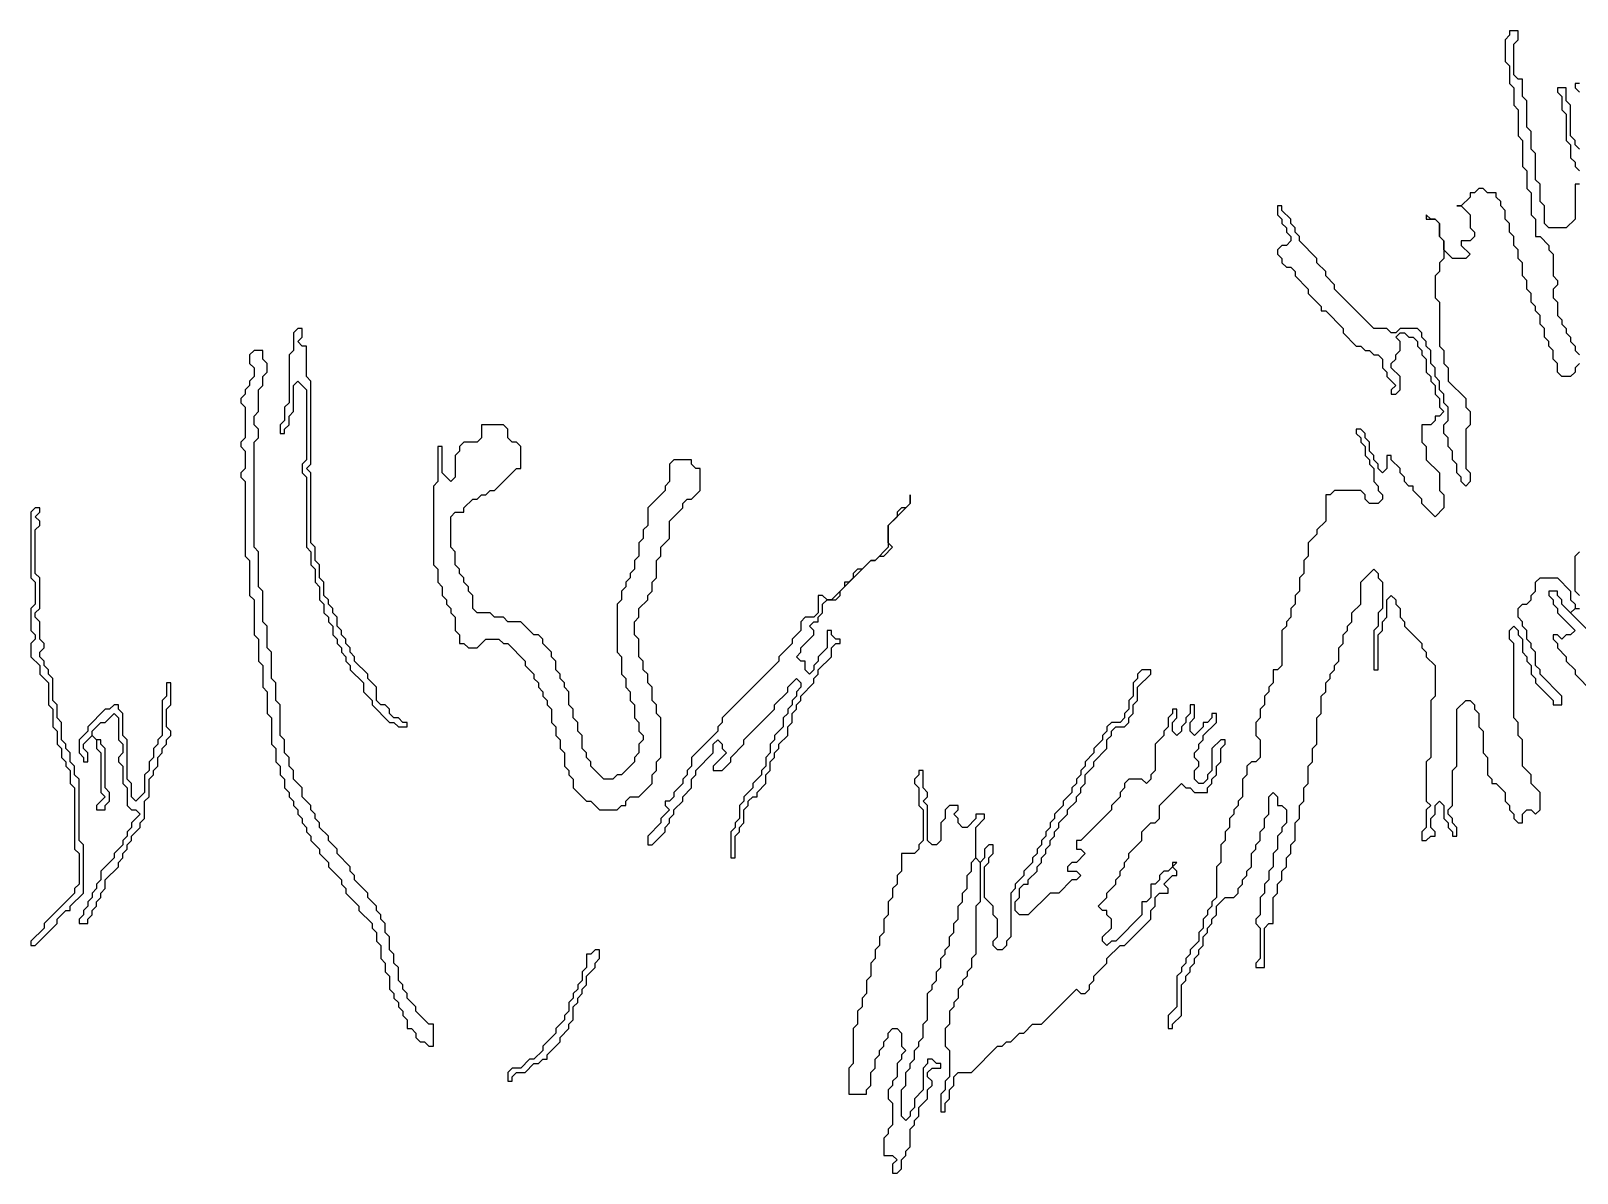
# Model space of a CAD drawing. Header units: metres. Extents: x 0 to 1000, y 0 to 1405.
# Drawn here: x 409 to 497.4, y 1083.2 to 1148.5 of the extents above; entities that cross this region are included whole.
import ezdxf

# ---------------------------------------------------------------- set-up
doc = ezdxf.new("R2010")
doc.units = ezdxf.units.M

msp = doc.modelspace()

# ---------------------------------------------------------------- linework, layer by layer
for points in [[(497.5, 1139.75), (497.25, 1139.75), (497.25, 1137.75), (496.75, 1137.25), (495.75, 1137.25), (495.5, 1137.5), (495.5, 1138.5), (495.25, 1138.75), (495.25, 1139.75), (495, 1140), (495, 1141.5), (494.75, 1141.75), (494.75, 1142.75), (494.5, 1143), (494.5, 1144.5), (494.25, 1144.75), (494.25, 1145.75), (494, 1145.75), (493.75, 1146), (493.75, 1147.75), (494, 1148), (494, 1148.5), (493.5, 1148.5), (493.5, 1148.25), (493.25, 1148), (493.25, 1146.75), (493.5, 1146.5), (493.5, 1145.5), (493.75, 1145.25), (493.75, 1144.25), (494, 1144), (494, 1142.5), (494.25, 1142.25), (494.25, 1140.75), (494.5, 1140.5), (494.5, 1139.5), (494.75, 1139.25), (494.75, 1138), (495, 1137.75), (495, 1136.75), (495.25, 1136.75), (495.75, 1136.25), (495.75, 1136), (496, 1135.75), (496, 1134.5), (496.25, 1134.25), (496.25, 1134), (496, 1133.75), (496, 1133.25), (496.25, 1133), (496.25, 1132.25), (496.5, 1132), (496.5, 1131.75), (496.75, 1131.5), (496.75, 1131.25), (497, 1131), (497, 1130.75), (497.25, 1130.5), (497.25, 1130.25), (497.5, 1130)], [(497.5, 1141.75), (497.25, 1142), (497.25, 1142.25), (497, 1142.5), (497, 1144.25), (496.75, 1144.5), (496.75, 1145.25), (496.25, 1145.25), (496.25, 1145), (496.5, 1144.75), (496.5, 1144), (496.75, 1143.75), (496.75, 1142.25), (497, 1142), (497, 1141.25), (497.25, 1141), (497.25, 1140.75), (497.5, 1140.5)], [(497.5, 1145.5), (497.25, 1145.5), (497.25, 1145.25), (497.5, 1145)], [(497.5, 1129.5), (497.25, 1129.25), (497.25, 1129), (497, 1128.75), (496.5, 1128.75), (496.25, 1129), (496.25, 1129.5), (496, 1129.75), (496, 1130.25), (495.75, 1130.5), (495.75, 1130.75), (495.5, 1131), (495.5, 1131.5), (495.25, 1131.75), (495.25, 1132.25), (495, 1132.5), (495, 1132.75), (494.75, 1133), (494.75, 1133.5), (494.5, 1133.75), (494.5, 1134.25), (494.25, 1134.5), (494.25, 1135.25), (494, 1135.5), (494, 1136), (493.75, 1136.25), (493.75, 1136.75), (493.5, 1137), (493.5, 1137.5), (493.25, 1137.75), (493.25, 1138.25), (493, 1138.5), (493, 1138.75), (492.75, 1139), (492.75, 1139.25), (492.25, 1139.25), (492, 1139.5), (491.75, 1139.5), (491.5, 1139.25), (491.25, 1139.25), (491.25, 1139), (490.75, 1138.5), (490.5, 1138.5), (490.75, 1138.5), (491.25, 1138), (491.25, 1137.25), (491.5, 1137), (491.5, 1136.75), (491.25, 1136.5), (490.75, 1136.5), (490.75, 1136.25), (491.25, 1135.75), (491, 1135.5), (490.25, 1135.5), (489.75, 1136), (489.75, 1136.5), (489.5, 1136.75), (489.5, 1137.5), (489.25, 1137.75), (489, 1137.75), (488.75, 1138), (488.75, 1137.75), (489.25, 1137.75), (489.5, 1137.5), (489.5, 1136.75), (489.75, 1136.5), (489.75, 1135.5), (489.5, 1135.25), (489.5, 1134.75), (489.25, 1134.5), (489.25, 1133.25), (489.5, 1133), (489.5, 1130.5), (489.75, 1130.25), (489.75, 1129.5), (490, 1129.25), (490, 1128.5), (491, 1127.5), (491, 1127), (491.25, 1126.75), (491.25, 1126), (491, 1125.75), (491, 1123.5), (491.25, 1123.25), (491.25, 1122.75), (491, 1122.5), (490.75, 1122.75), (490.75, 1123), (490.5, 1123.25), (490.5, 1123.75), (490.25, 1124), (490.25, 1124.5), (490, 1124.75), (490, 1125.25), (489.75, 1125.5), (489.75, 1126), (490, 1126.25), (490, 1127), (489.75, 1127.25), (489.75, 1127.75), (489.5, 1128), (489.5, 1128.5), (489.25, 1128.75), (489.25, 1129.25), (489, 1129.5), (489, 1130.25), (488.75, 1130.5), (488.75, 1130.75), (488.5, 1131), (488.5, 1131.25), (488.25, 1131.5), (487.25, 1131.5), (487, 1131.25), (486.75, 1131.25), (486.5, 1131.5), (485.75, 1131.5), (483.5, 1133.75), (483.5, 1134), (483, 1134.5), (483, 1134.75), (482.5, 1135.25), (482.5, 1135.5), (481.5, 1136.5), (481.5, 1136.75), (481.25, 1137), (481.25, 1137.25), (481, 1137.5), (481, 1137.75), (480.5, 1138.25), (480.5, 1138.5), (480.25, 1138.5), (480.25, 1138), (480.5, 1137.75), (480.5, 1137.5), (480.75, 1137.25), (480.75, 1137), (481, 1136.75), (481, 1136.5), (480.75, 1136.25), (480.5, 1136.25), (480.25, 1136), (480.25, 1135.75), (480.5, 1135.5), (480.5, 1135.25), (480.75, 1135), (481, 1135), (481.25, 1134.75), (481.25, 1134.5), (482, 1133.75), (482, 1133.5), (482.75, 1132.75), (482.75, 1132.5), (483, 1132.5), (484, 1131.5), (484, 1131.25), (484.75, 1130.5), (485, 1130.5), (485.25, 1130.25), (485.5, 1130.25), (485.75, 1130), (486, 1130), (486.25, 1129.75), (486.25, 1129.25), (486.5, 1129), (486.5, 1128.75), (487, 1128.25), (486.75, 1128), (486.75, 1127.75), (487, 1127.75), (487.25, 1128), (487.25, 1128.75), (486.75, 1129.25), (486.75, 1129.5), (487, 1129.75), (487, 1130), (487.25, 1130.25), (487.25, 1130.75), (487, 1131), (487.25, 1131.25), (487.5, 1131.25), (487.75, 1131), (488, 1131), (488.25, 1130.75), (488.25, 1130.5), (488.5, 1130.25), (488.5, 1130), (488.75, 1129.75), (488.75, 1129), (489, 1128.75), (489, 1128.5), (489.25, 1128.25), (489.25, 1127.75), (489.5, 1127.5), (489.5, 1127), (489.75, 1126.75), (489.5, 1126.5), (489.25, 1126.5), (489.25, 1126.25), (489, 1126), (488.5, 1126), (488.5, 1125), (488.75, 1124.75), (488.75, 1124), (489.5, 1123.25), (489.5, 1122.25), (489.75, 1122), (489.75, 1121.25), (489.25, 1120.75), (488.5, 1121.5), (488.5, 1121.75), (488, 1122.25), (488, 1122.5), (487.75, 1122.5), (487.5, 1122.75), (487.5, 1123), (487.25, 1123.25), (487.25, 1123.5), (486.75, 1124), (486.75, 1124.25), (486.5, 1124.25), (486.5, 1123.5), (486.25, 1123.25), (486, 1123.5), (486, 1123.75), (485.75, 1124), (485.75, 1124.25), (485.5, 1124.5), (485.5, 1125), (485.25, 1125.25), (485.25, 1125.5), (485, 1125.75), (484.75, 1125.75), (484.75, 1125.5), (485, 1125.25), (485, 1125), (485.25, 1124.75), (485.25, 1124.25), (485.5, 1124), (485.5, 1123.75), (485.75, 1123.5), (485.75, 1122.75), (486, 1122.5), (486, 1122.25), (486.25, 1122), (486.25, 1121.75), (486, 1121.5), (485.5, 1121.5), (485.25, 1121.75), (485.25, 1122), (485, 1122.25), (483.5, 1122.25), (483.25, 1122), (483, 1122), (483, 1120.5), (482.5, 1120), (482.5, 1119.75), (482, 1119.25), (482, 1118.5), (481.75, 1118.25), (481.75, 1117.5), (481.5, 1117.25), (481.5, 1116.5), (481.25, 1116.25), (481.25, 1115.75), (481, 1115.5), (481, 1115), (480.75, 1114.75), (480.75, 1114.5), (480.5, 1114.25), (480.5, 1112.25), (480.25, 1112), (480, 1112), (480, 1111.25), (479.75, 1111), (479.75, 1110.75), (479.5, 1110.5), (479.5, 1110), (479.25, 1109.75), (479.25, 1109.25), (479, 1109), (479, 1108.25), (479.25, 1108), (479.25, 1107), (479, 1106.75), (478.75, 1106.75), (478.5, 1106.5), (478.5, 1106), (478.25, 1105.75), (478.25, 1104.75), (478, 1104.5), (478, 1104.25), (477.75, 1104), (477.75, 1103.75), (477.5, 1103.5), (477.5, 1103), (477.25, 1102.75), (477.25, 1102.25), (477, 1102), (477, 1101), (476.75, 1100.75), (476.75, 1099), (476.5, 1098.75), (476.5, 1098.5), (476.25, 1098.25), (476.25, 1098), (476, 1097.75), (476, 1097.25), (475.75, 1097), (475.75, 1096.5), (475.25, 1096), (475.25, 1095.75), (475, 1095.5), (475, 1095.25), (474.75, 1095), (474.75, 1094.75), (474.5, 1094.5), (474.5, 1092.75), (474, 1092.25), (474, 1091.5), (474.25, 1091.5), (474.25, 1091.75), (474.75, 1092.25), (474.75, 1094), (475, 1094.25), (475, 1094.5), (475.25, 1094.75), (475.25, 1095), (475.5, 1095.25), (475.5, 1095.5), (475.75, 1095.75), (475.75, 1096), (476, 1096.25), (476, 1096.75), (476.25, 1097), (476.25, 1097.25), (476.5, 1097.5), (476.5, 1097.75), (476.75, 1098), (476.75, 1098.5), (477.25, 1099), (477.75, 1099), (478, 1099.25), (478, 1099.5), (478.25, 1099.75), (478.25, 1100), (478.5, 1100.25), (478.5, 1100.5), (478.75, 1100.75), (478.75, 1101.5), (479, 1101.75), (479, 1102), (479.25, 1102.25), (479.25, 1102.75), (479.5, 1103), (479.5, 1103.5), (479.75, 1103.75), (479.75, 1104.75), (480, 1105), (480.25, 1104.75), (480.25, 1104.25), (480.5, 1104.25), (480.75, 1104), (480.75, 1103.25), (480.5, 1103), (480.5, 1102.75), (480.25, 1102.5), (480.25, 1101.75), (480, 1101.5), (480, 1100.75), (479.75, 1100.5), (479.75, 1100), (479.5, 1099.75), (479.5, 1099.25), (479.25, 1099), (479.25, 1098), (479, 1097.75), (479, 1097.5), (479.25, 1097.25), (479.25, 1095.5), (479, 1095.25), (479, 1095), (479.5, 1095), (479.5, 1097.25), (479.75, 1097.5), (480, 1097.5), (480, 1099), (480.25, 1099.25), (480.25, 1099.75), (480.5, 1100), (480.5, 1100.5), (480.75, 1100.75), (480.75, 1101.25), (481, 1101.5), (481, 1102), (481.25, 1102.25), (481.25, 1103.25), (481.5, 1103.5), (481.5, 1104.25), (481.75, 1104.5), (481.75, 1105.25), (482, 1105.5), (482, 1106.5), (482.25, 1106.75), (482.25, 1107.5), (482.5, 1107.75), (482.5, 1109.25), (482.75, 1109.5), (482.75, 1110.5), (483, 1110.75), (483, 1111.25), (483.25, 1111.5), (483.25, 1111.75), (483.5, 1112), (483.5, 1112.25), (483.75, 1112.5), (483.75, 1113.25), (484, 1113.5), (484, 1114), (484.25, 1114.25), (484.25, 1114.5), (484.5, 1114.75), (484.5, 1115.25), (485, 1115.75), (485, 1117), (485.75, 1117.75), (486, 1117.5), (486, 1117.25), (486.25, 1117), (486.25, 1115.5), (486, 1115.25), (486, 1114.5), (485.75, 1114.25), (485.75, 1112), (486, 1112), (486, 1114), (486.25, 1114.25), (486.25, 1114.75), (486.5, 1115), (486.5, 1116), (486.75, 1116.25), (487, 1116), (487, 1115.75), (487.25, 1115.5), (487.25, 1115), (487.5, 1114.75), (487.5, 1114.5), (488.5, 1113.5), (488.5, 1113.25), (488.75, 1113), (488.75, 1112.75), (489.25, 1112.25), (489.25, 1110.5), (489, 1110.25), (489, 1107), (488.75, 1106.75), (488.75, 1104.5), (489, 1104.25), (488.75, 1104), (488.75, 1103), (488.5, 1102.75), (488.5, 1102.25), (488.75, 1102.25), (489, 1102.5), (489.25, 1102.5), (489.25, 1102.75), (489, 1103), (489, 1103.5), (489.25, 1103.75), (489.25, 1104.25), (489.5, 1104.5), (489.75, 1104.25), (489.75, 1103.5), (490, 1103.25), (490, 1103), (490.25, 1102.75), (490.25, 1102.5), (490.5, 1102.5), (490.5, 1103), (490.25, 1103.25), (490.25, 1103.5), (490, 1103.75), (490, 1104), (490.25, 1104.25), (490.25, 1106.25), (490.5, 1106.5), (490.5, 1109.75), (491, 1110.25), (491.25, 1110.25), (491.5, 1110), (491.5, 1109.75), (491.75, 1109.5), (491.75, 1108.75), (492, 1108.5), (492, 1107.25), (492.25, 1107), (492.25, 1106), (492.5, 1105.75), (492.5, 1105.5), (492.75, 1105.5), (493.25, 1105), (493.25, 1104.5), (493.5, 1104.25), (493.5, 1104), (493.75, 1103.75), (493.75, 1103.5), (494, 1103.25), (494.25, 1103.25), (494.25, 1103.75), (494.5, 1104), (494.75, 1104), (495, 1103.75), (495.25, 1104), (495.25, 1105), (494.75, 1105.5), (494.75, 1106), (494.25, 1106.5), (494.25, 1108), (494, 1108.25), (494, 1109), (493.75, 1109.25), (493.75, 1113.5), (493.5, 1113.75), (493.5, 1114.25), (493.75, 1114.5), (494, 1114.25), (494, 1114), (494.25, 1113.75), (494.25, 1113), (494.5, 1112.75), (494.5, 1112.5), (494.75, 1112.25), (494.75, 1111.75), (495, 1111.5), (495, 1111.25), (496, 1110.25), (496, 1110), (496.5, 1110), (496.5, 1110.5), (495.25, 1111.75), (495.25, 1112), (495, 1112.25), (495, 1113), (494.75, 1113.25), (494.75, 1113.5), (494.5, 1113.75), (494.5, 1114.25), (494.25, 1114.5), (494.25, 1114.75), (494, 1115), (494, 1115.5), (494.25, 1115.75), (494.5, 1115.75), (494.75, 1116), (494.75, 1116.25), (495, 1116.5), (495, 1117), (495.25, 1117.25), (496.25, 1117.25), (497, 1116.5), (497, 1116), (497.25, 1115.75), (497.25, 1115.5), (497, 1115.25), (496.5, 1115.75), (496.5, 1116), (496.25, 1116.25), (496.25, 1116.5), (495.75, 1116.5), (495.75, 1116.25), (496, 1116), (496, 1115.75), (496.25, 1115.5), (496.25, 1115.25), (497.25, 1114.25), (497, 1114), (496.75, 1114), (496.5, 1113.75), (496.25, 1114), (496, 1114), (496, 1113.75), (496.25, 1113.5), (496.25, 1113.25), (496.75, 1112.75), (496.75, 1112.5), (497.25, 1112), (497.25, 1111.75), (498.25, 1110.75)], [(497.5, 1116.25), (497.25, 1116.5), (497.25, 1118.5), (497.5, 1118.75)], [(498, 1114.25), (497, 1115.25), (497.25, 1115.5), (497.5, 1115.5)]]:
    msp.add_lwpolyline(points)
for points in [[(424.25, 1131.5), (424, 1131.25), (424, 1130.25), (423.75, 1130), (423.75, 1127.25), (423.5, 1127), (423.5, 1126.25), (423.25, 1126), (423.25, 1125.5), (423.5, 1125.5), (423.5, 1125.75), (423.75, 1126), (423.75, 1126.5), (424, 1126.75), (424, 1128.25), (424.25, 1128.5), (424.75, 1128), (424.75, 1124), (424.5, 1123.75), (424.5, 1123.25), (424.75, 1123), (424.75, 1119), (425, 1118.75), (425, 1118), (425.25, 1117.75), (425.25, 1117), (425.5, 1116.75), (425.5, 1116), (425.75, 1115.75), (425.75, 1115.25), (426, 1115), (426, 1114.75), (426.25, 1114.5), (426.25, 1114), (426.5, 1113.75), (426.5, 1113.5), (426.75, 1113.25), (426.75, 1113), (427, 1112.75), (427, 1112.5), (427.25, 1112.25), (427.25, 1112), (428, 1111.25), (428, 1110.75), (428.5, 1110.25), (428.5, 1110), (429.5, 1109), (429.75, 1109), (430, 1108.75), (430.5, 1108.75), (430.5, 1109), (430.25, 1109), (430, 1109.25), (429.75, 1109.25), (429.5, 1109.5), (429.5, 1109.75), (429.25, 1110), (429, 1110), (428.75, 1110.25), (428.75, 1111), (428.25, 1111.5), (428.25, 1111.75), (427.5, 1112.5), (427.5, 1112.75), (427.25, 1113), (427.25, 1113.25), (427, 1113.5), (427, 1113.75), (426.75, 1114), (426.75, 1114.25), (426.5, 1114.5), (426.5, 1115), (426.25, 1115.25), (426.25, 1115.5), (426, 1115.75), (426, 1116), (425.75, 1116.25), (425.75, 1117), (425.5, 1117.25), (425.5, 1118), (425.25, 1118.25), (425.25, 1119), (425, 1119.25), (425, 1123.25), (424.75, 1123.5), (425, 1123.75), (425, 1128.5), (424.75, 1128.75), (424.75, 1130.5), (424.5, 1130.5), (424.25, 1130.75), (424.5, 1131), (424.5, 1131.5)], [(421.75, 1130.25), (421.5, 1130), (421.5, 1129.5), (421.75, 1129.25), (421.75, 1128.75), (421.5, 1128.5), (421.5, 1128.25), (421.25, 1128), (421.25, 1127.75), (421, 1127.5), (421, 1127.25), (421.25, 1127), (421.25, 1125.25), (421, 1125), (421, 1124.75), (421.25, 1124.5), (421.25, 1123.5), (421, 1123.25), (421, 1123), (421.25, 1122.75), (421.25, 1118.5), (421.5, 1118.25), (421.5, 1116.25), (421.75, 1116), (421.75, 1114), (422, 1113.75), (422, 1112.5), (422.25, 1112.25), (422.25, 1111), (422.5, 1110.75), (422.5, 1109.5), (422.75, 1109.25), (422.75, 1107.75), (423, 1107.5), (423, 1106.75), (423.25, 1106.5), (423.25, 1106), (423.5, 1105.75), (423.5, 1105.25), (423.75, 1105), (423.75, 1104.75), (424, 1104.5), (424, 1104.25), (424.25, 1104), (424.25, 1103.75), (424.5, 1103.5), (424.5, 1103.25), (424.75, 1103), (424.75, 1102.75), (425, 1102.5), (425, 1102.25), (425.5, 1101.75), (425.5, 1101.5), (426, 1101), (426, 1100.75), (426.75, 1100), (426.75, 1099.75), (427, 1099.5), (427, 1099.25), (427.75, 1098.5), (427.75, 1098.25), (428.5, 1097.5), (428.5, 1097.25), (428.75, 1097), (428.75, 1096.5), (429, 1096.25), (429, 1095.5), (429.25, 1095.25), (429.25, 1094.75), (429.5, 1094.5), (429.5, 1093.75), (429.75, 1093.5), (429.75, 1093.25), (430, 1093), (430, 1092.75), (430.25, 1092.5), (430.25, 1092.25), (430.5, 1092), (430.5, 1091.5), (430.75, 1091.5), (431, 1091.25), (431, 1091), (431.25, 1090.75), (431.5, 1090.75), (431.75, 1090.5), (432, 1090.5), (432, 1091.75), (431.75, 1091.75), (431, 1092.5), (431, 1092.75), (430.5, 1093.25), (430.5, 1093.5), (430.25, 1093.75), (430.25, 1094), (430, 1094.25), (430, 1095), (429.75, 1095.25), (429.75, 1095.75), (429.5, 1096), (429.5, 1096.75), (429.25, 1097), (429.25, 1097.5), (429, 1097.75), (429, 1098), (428.75, 1098.25), (428.75, 1098.5), (428.25, 1099), (428.25, 1099.25), (427.5, 1100), (427.5, 1100.25), (427.25, 1100.5), (427.25, 1100.75), (426.5, 1101.5), (426.5, 1101.75), (426, 1102.25), (426, 1102.5), (425.5, 1103), (425.5, 1103.25), (425.25, 1103.5), (425.25, 1103.75), (425, 1104), (425, 1104.25), (424.5, 1104.75), (424.5, 1105.25), (424, 1105.75), (424, 1106.25), (423.75, 1106.5), (423.75, 1107), (423.5, 1107.25), (423.5, 1108), (423.25, 1108.25), (423.25, 1110), (423, 1110.25), (423, 1111.25), (422.75, 1111.5), (422.75, 1113), (422.5, 1113.25), (422.5, 1114.5), (422.25, 1114.75), (422.25, 1116.5), (422, 1116.75), (422, 1118.75), (421.75, 1119), (421.75, 1125), (422, 1125.25), (422, 1125.75), (421.75, 1126), (421.75, 1126.5), (422, 1126.75), (422, 1128), (422.25, 1128.25), (422.25, 1128.75), (422.5, 1129), (422.5, 1129.5), (422.25, 1129.75), (422.25, 1130.25)], [(434.75, 1126), (434.75, 1125.25), (434.5, 1125), (433.75, 1125), (433.5, 1124.75), (433.5, 1124.5), (433.25, 1124.25), (433.25, 1123), (433, 1122.75), (432.5, 1123.25), (432.5, 1124.75), (432.25, 1124.75), (432.25, 1122.75), (432, 1122.5), (432, 1118), (432.25, 1117.75), (432.25, 1117), (432.5, 1116.75), (432.5, 1116.25), (432.75, 1116), (432.75, 1115.75), (433, 1115.5), (433, 1115.25), (433.25, 1115), (433.25, 1114.25), (433.5, 1114), (433.5, 1113.5), (433.75, 1113.5), (434, 1113.25), (434.5, 1113.25), (435, 1113.75), (435.75, 1113.75), (436, 1113.5), (436.25, 1113.5), (437.25, 1112.5), (437.25, 1112.25), (437.75, 1111.75), (437.75, 1111.5), (438, 1111.25), (438, 1111), (438.25, 1110.75), (438.25, 1110.5), (438.5, 1110.25), (438.5, 1110), (438.75, 1109.75), (438.75, 1109), (439, 1108.75), (439, 1108.25), (439.25, 1108), (439.25, 1107.5), (439.5, 1107.25), (439.5, 1106.5), (439.75, 1106.25), (439.75, 1106), (440, 1105.75), (440, 1105.25), (440.75, 1104.5), (441, 1104.5), (441.5, 1104), (442.5, 1104), (442.75, 1104.25), (443, 1104.25), (443, 1104.5), (443.25, 1104.75), (443.75, 1104.75), (444.5, 1105.5), (444.5, 1106), (444.75, 1106.25), (444.75, 1106.75), (445, 1107), (445, 1109.25), (444.75, 1109.5), (444.75, 1110), (444.5, 1110.25), (444.5, 1111), (444.25, 1111.25), (444.25, 1111.75), (444, 1112), (444, 1112.5), (443.75, 1112.75), (443.75, 1113.75), (443.5, 1114), (443.5, 1114.75), (443.75, 1115), (443.75, 1115.5), (444.25, 1116), (444.25, 1116.25), (444.5, 1116.5), (444.5, 1117), (444.75, 1117.25), (444.75, 1118.25), (445, 1118.5), (445, 1119), (445.5, 1119.5), (445.5, 1120.5), (446.25, 1121.25), (446.25, 1121.5), (446.5, 1121.75), (446.75, 1121.75), (447.25, 1122.25), (447.25, 1123.5), (447, 1123.5), (446.75, 1123.75), (446.75, 1124), (445.75, 1124), (445.5, 1123.75), (445.5, 1122.75), (445.25, 1122.5), (445.25, 1122.25), (444.25, 1121.25), (444.25, 1120.25), (444, 1120), (444, 1119.5), (443.75, 1119.25), (443.75, 1118.5), (443.5, 1118.25), (443.5, 1117.75), (443.25, 1117.5), (443.25, 1117.25), (443, 1117), (443, 1116.75), (442.75, 1116.5), (442.75, 1116), (442.5, 1115.75), (442.5, 1113), (442.75, 1112.75), (442.75, 1111.75), (443, 1111.5), (443, 1111), (443.25, 1110.75), (443.25, 1110.25), (443.5, 1110), (443.5, 1109.25), (443.75, 1109), (443.75, 1108.5), (444, 1108.25), (444, 1108), (443.75, 1107.75), (443.75, 1107.25), (443.5, 1107), (443.5, 1106.75), (442.75, 1106), (442.5, 1106), (442.25, 1105.75), (441.75, 1105.75), (441, 1106.5), (441, 1106.75), (440.75, 1107), (440.75, 1107.25), (440.5, 1107.5), (440.5, 1108.25), (440.25, 1108.5), (440.25, 1109), (440, 1109.25), (440, 1109.75), (439.75, 1110), (439.75, 1110.75), (439.5, 1111), (439.5, 1111.25), (439.25, 1111.5), (439.25, 1111.75), (439, 1112), (439, 1112.5), (438.75, 1112.75), (438.75, 1113), (438.25, 1113.5), (438.25, 1113.75), (438, 1114), (437.75, 1114), (437, 1114.75), (436.25, 1114.75), (436, 1115), (435.5, 1115), (435.25, 1115.25), (434.5, 1115.25), (434.25, 1115.5), (434.25, 1116.25), (434, 1116.5), (434, 1116.75), (433.75, 1117), (433.75, 1117.25), (433.5, 1117.5), (433.5, 1117.75), (433.25, 1118), (433.25, 1118.75), (433, 1119), (433, 1120.75), (433.25, 1121), (433.75, 1121), (433.75, 1121.25), (434.25, 1121.75), (434.5, 1121.75), (434.75, 1122), (435, 1122), (435.25, 1122.25), (435.5, 1122.25), (436.75, 1123.5), (437, 1123.5), (437, 1124.75), (436.75, 1125), (436.5, 1125), (436.25, 1125.25), (436.25, 1125.75), (436, 1126)], [(459.25, 1122), (459.25, 1121.5), (459, 1121.25), (458.75, 1121.25), (458.5, 1121), (458.5, 1120.75), (458, 1120.25), (458, 1119), (457.25, 1118.25), (457, 1118.25), (456.5, 1117.75), (456.25, 1117.75), (456, 1117.5), (456, 1117.25), (455.75, 1117), (455.5, 1117), (455.5, 1116.75), (454.75, 1116), (454.5, 1116), (454.25, 1116.25), (454, 1116.25), (454, 1115.25), (453.75, 1115), (453.25, 1115), (453, 1114.75), (453, 1114.25), (452.5, 1113.75), (452.5, 1113.5), (451.75, 1112.75), (451.75, 1112.5), (448.5, 1109.25), (448.5, 1109), (448.25, 1108.75), (448.25, 1108.5), (446.75, 1107), (446.75, 1106.5), (446.5, 1106.25), (446.5, 1106), (446.25, 1105.75), (446.25, 1105.5), (445.75, 1105), (445.75, 1104.75), (445.5, 1104.5), (445.25, 1104.5), (445.25, 1104.25), (445.5, 1104), (445, 1103.5), (445, 1103.25), (444.25, 1102.5), (444.25, 1102), (444.5, 1102), (445.25, 1102.75), (445.25, 1103), (445.5, 1103.25), (445.5, 1103.5), (445.75, 1103.75), (445.75, 1104), (446.25, 1104.5), (446.25, 1104.75), (446.75, 1105.25), (446.75, 1105.75), (447, 1106), (447, 1106.25), (448, 1107.25), (448, 1107.75), (448.25, 1108), (448.5, 1107.75), (448.5, 1107.5), (448.75, 1107.25), (448, 1106.5), (448, 1106.25), (448.5, 1106.25), (449, 1106.75), (449, 1107), (449.75, 1107.75), (449.75, 1108), (451.5, 1109.75), (451.5, 1110), (452.25, 1110.75), (452.25, 1111), (452.75, 1111.5), (453, 1111.25), (453, 1111), (452.75, 1110.75), (452.75, 1110.5), (452.5, 1110.25), (452.5, 1110), (452.25, 1109.75), (452.25, 1109.5), (452, 1109.25), (452, 1108.75), (451.5, 1108.25), (451.5, 1108), (451.25, 1107.75), (451.25, 1107.25), (451, 1107), (451, 1106.5), (450.75, 1106.25), (450.75, 1106), (450.25, 1105.5), (450.25, 1105.25), (449.75, 1104.75), (449.75, 1104.5), (449.5, 1104.25), (449.5, 1103.5), (449.25, 1103.25), (449.25, 1103), (449, 1102.75), (449, 1101.25), (449.25, 1101.25), (449.25, 1102.5), (449.5, 1102.75), (449.5, 1103), (449.75, 1103.25), (449.75, 1104), (450, 1104.25), (450, 1104.5), (450.25, 1104.75), (450.5, 1104.75), (450.5, 1105), (451, 1105.5), (451, 1106), (451.25, 1106.25), (451.25, 1106.75), (451.5, 1107), (451.5, 1107.25), (451.75, 1107.5), (451.75, 1107.75), (452.25, 1108.25), (452.25, 1108.75), (452.5, 1109), (452.5, 1109.5), (452.75, 1109.75), (452.75, 1110), (453, 1110.25), (453, 1110.5), (453.75, 1111.25), (453.75, 1111.5), (454, 1111.75), (454, 1112), (454.75, 1112.75), (454.75, 1113.25), (455, 1113.5), (455.25, 1113.5), (455.25, 1113.75), (455, 1113.75), (454.75, 1114), (454.75, 1114.25), (454.5, 1114.25), (454.5, 1113.25), (454, 1112.75), (454, 1112.5), (453.75, 1112.25), (453.75, 1112), (453.5, 1111.75), (453.25, 1112), (453.25, 1112.5), (453, 1112.5), (452.75, 1112.75), (453, 1113), (453, 1113.25), (453.75, 1114), (453.75, 1114.25), (453.5, 1114.5), (453.75, 1114.75), (454, 1114.75), (454, 1115), (454.25, 1115.25), (454.25, 1115.75), (454.5, 1116), (455, 1116), (455.25, 1116.25), (455.25, 1116.5), (457, 1118.25), (457.25, 1118.25), (457.5, 1118.5), (457.75, 1118.5), (458.25, 1119), (458, 1119.25), (458, 1120.25), (459.25, 1121.5)], [(409.25, 1121.25), (409, 1121), (409, 1117.25), (409.25, 1117), (409.25, 1115.75), (409, 1115.5), (409, 1114.25), (409.25, 1114), (409.25, 1113.75), (409, 1113.5), (409, 1112.75), (409.5, 1112.25), (409.5, 1111.75), (410, 1111.25), (410, 1110), (410.25, 1109.75), (410.25, 1108.75), (410.5, 1108.5), (410.5, 1107.75), (410.75, 1107.5), (410.75, 1107), (411, 1106.75), (411, 1106.5), (411.25, 1106.25), (411.25, 1105.5), (411.5, 1105.25), (411.5, 1101.75), (411.75, 1101.5), (411.75, 1099.75), (411.5, 1099.5), (411.5, 1099.25), (409.75, 1097.5), (409.75, 1097.25), (409, 1096.5), (409, 1096.25), (409.25, 1096.25), (410.5, 1097.5), (410.5, 1097.75), (411, 1098.25), (411.25, 1098.25), (411.25, 1098.5), (412, 1099.25), (412, 1102), (411.75, 1102.25), (411.75, 1105.75), (411.5, 1106), (411.5, 1106.5), (411.25, 1106.75), (411.25, 1107.25), (411, 1107.5), (411, 1107.75), (410.75, 1108), (410.75, 1109), (410.5, 1109.25), (410.5, 1110), (410.25, 1110.25), (410.25, 1111.5), (410, 1111.75), (410, 1112), (409.75, 1112.25), (409.75, 1112.5), (409.5, 1112.75), (409.5, 1113), (409.75, 1113.25), (409.75, 1113.5), (409.5, 1113.75), (409.5, 1114.75), (409.25, 1115), (409.25, 1115.25), (409.5, 1115.5), (409.5, 1117.25), (409.25, 1117.5), (409.25, 1120), (409.5, 1120.25), (409.5, 1120.5), (409.25, 1120.75), (409.5, 1121), (409.5, 1121.25)], [(472.5, 1112), (472.25, 1111.75), (472.25, 1111.5), (472, 1111.25), (472, 1110.5), (471.75, 1110.25), (471.75, 1109.75), (471.5, 1109.5), (471.5, 1109.25), (471.25, 1109), (470.75, 1109), (470.5, 1108.75), (470.5, 1108.5), (470.25, 1108.25), (470.25, 1108), (469.75, 1107.5), (469.75, 1107.25), (469.25, 1106.75), (469.25, 1106.5), (469, 1106.25), (469, 1106), (468.75, 1105.75), (468.75, 1105.5), (468.5, 1105.25), (468.5, 1105), (468, 1104.5), (468, 1104.25), (467.5, 1103.75), (467.5, 1103.5), (467.25, 1103.25), (467.25, 1103), (467, 1102.75), (467, 1102.5), (466.75, 1102.25), (466.75, 1102), (466.5, 1101.75), (466.5, 1101.5), (466.25, 1101.25), (466.25, 1101), (465.75, 1100.5), (465.75, 1100.25), (465.25, 1099.75), (465.25, 1099.5), (465, 1099.25), (465, 1096.75), (464.75, 1096.5), (464.75, 1096.25), (464.5, 1096), (464.25, 1096), (464, 1096.25), (464, 1096.5), (464.25, 1096.75), (464.25, 1097.75), (464, 1098), (464, 1098.5), (463.5, 1099), (463.5, 1100.75), (463.75, 1101), (463.75, 1101.25), (464, 1101.5), (464, 1102), (463.75, 1102), (463.5, 1101.75), (463.5, 1101.25), (463.25, 1101), (463, 1101.25), (463, 1103), (463.5, 1103.5), (463.5, 1103.75), (463, 1103.75), (463, 1103.5), (462.5, 1103), (462.25, 1103), (462, 1103.25), (462, 1103.5), (461.75, 1103.75), (462, 1104), (462, 1104.25), (461.5, 1104.25), (461.25, 1104), (461.25, 1103.5), (461, 1103.25), (461, 1102.25), (460.75, 1102), (460.5, 1102), (460.25, 1102.25), (460.25, 1104.25), (460, 1104.5), (460.25, 1104.75), (460.25, 1105), (460, 1105.25), (460, 1106.25), (459.75, 1106.25), (459.75, 1106), (459.5, 1105.75), (459.5, 1105.5), (459.75, 1105.25), (459.75, 1104.25), (460, 1104), (460, 1102.25), (459.75, 1102), (459.75, 1101.75), (459.5, 1101.5), (458.75, 1101.5), (458.75, 1100.5), (458.5, 1100.25), (458.5, 1099.75), (458.25, 1099.5), (458.25, 1099), (458, 1098.75), (458, 1098), (457.75, 1097.75), (457.75, 1097), (457.5, 1096.75), (457.5, 1096.25), (457.25, 1096), (457.25, 1095.5), (457, 1095.25), (457, 1094.5), (456.75, 1094.25), (456.75, 1093.5), (456.5, 1093.25), (456.5, 1092.75), (456.25, 1092.5), (456.25, 1091.75), (456, 1091.5), (456, 1089.5), (455.75, 1089.25), (455.75, 1087.75), (456.75, 1087.75), (456.75, 1088), (457, 1088.25), (457, 1089), (457.25, 1089.25), (457.25, 1089.75), (457.5, 1090), (457.5, 1090.25), (457.75, 1090.5), (457.75, 1090.75), (458, 1091), (458, 1091.25), (458.25, 1091.5), (458.5, 1091.5), (458.75, 1091.25), (458.75, 1090.5), (459, 1090.25), (458.75, 1090), (458.75, 1089.75), (458.5, 1089.5), (458.5, 1088.75), (458.25, 1088.5), (458.25, 1088.25), (458, 1088), (458, 1087.5), (458.25, 1087.25), (458.25, 1086), (458, 1085.75), (458, 1085.5), (457.75, 1085.25), (457.75, 1084.25), (458.25, 1084.25), (458.5, 1084), (458.25, 1083.75), (458.25, 1083.25), (458.5, 1083.25), (458.75, 1083.5), (458.75, 1084), (459, 1084.25), (459, 1084.5), (459.25, 1084.75), (459.25, 1085.75), (459.5, 1086), (459.5, 1086.25), (459.75, 1086.5), (459.75, 1087), (460.25, 1087.5), (460.25, 1088), (460.5, 1088.25), (460.5, 1088.5), (460.25, 1088.75), (460.25, 1089), (460.5, 1089.25), (461, 1089.25), (461, 1089.5), (460.75, 1089.5), (460.5, 1089.75), (460.25, 1089.75), (460.25, 1089.5), (460, 1089.25), (460, 1088), (459.5, 1087.5), (459.5, 1087), (459.25, 1086.75), (459.25, 1086.5), (459, 1086.25), (458.75, 1086.5), (458.75, 1088), (459, 1088.25), (459, 1089), (459.25, 1089.25), (459.25, 1089.5), (459.5, 1089.75), (459.5, 1090.25), (459.75, 1090.5), (459.75, 1090.75), (460, 1091), (460, 1091.75), (460.25, 1092), (460.25, 1093.5), (460.5, 1093.75), (460.5, 1094), (460.75, 1094.25), (460.75, 1094.75), (461, 1095), (461, 1095.5), (461.25, 1095.75), (461.25, 1096), (461.5, 1096.25), (461.5, 1096.75), (461.75, 1097), (461.75, 1097.5), (462, 1097.75), (462, 1098.5), (462.25, 1098.75), (462.25, 1099.25), (462.5, 1099.5), (462.5, 1100.25), (462.75, 1100.5), (462.75, 1101), (463, 1101.25), (463.25, 1101), (463.25, 1098.75), (463, 1098.5), (463, 1095.75), (462.75, 1095.5), (462.75, 1095), (462.5, 1094.75), (462.5, 1094.5), (462.25, 1094.25), (462.25, 1094), (462, 1093.75), (462, 1093.25), (461.75, 1093), (461.75, 1092.75), (461.5, 1092.5), (461.5, 1091.75), (461.25, 1091.5), (461.25, 1090.5), (461.5, 1090.25), (461.5, 1088.75), (461.25, 1088.5), (461.25, 1088), (461, 1087.75), (461, 1086.75), (461.25, 1086.75), (461.25, 1087.25), (461.5, 1087.5), (461.5, 1088), (461.75, 1088.25), (461.75, 1088.75), (462, 1089), (462.75, 1089), (464.25, 1090.5), (464.5, 1090.5), (464.75, 1090.75), (465, 1090.75), (465.5, 1091.25), (465.75, 1091.25), (466.25, 1091.75), (466.75, 1091.75), (468.75, 1093.75), (469, 1093.5), (469.25, 1093.5), (469.5, 1093.75), (469.5, 1094), (469.75, 1094.25), (469.75, 1094.5), (470.5, 1095.25), (470.5, 1095.5), (471.25, 1096.25), (471.5, 1096.25), (473, 1097.75), (473, 1098.25), (473.25, 1098.5), (473.25, 1099), (473.5, 1099.25), (474, 1099.25), (474, 1099.5), (473.75, 1099.75), (474.25, 1100.25), (474.5, 1100.25), (474.5, 1100.5), (474.25, 1100.75), (474.5, 1101), (474.25, 1101), (474.25, 1100.75), (474, 1100.5), (473.75, 1100.5), (473.5, 1100.25), (473.5, 1100), (473.25, 1099.75), (473, 1099.75), (473, 1099), (472.75, 1098.75), (472.5, 1098.75), (472.5, 1098), (471, 1096.5), (470.75, 1096.5), (470.5, 1096.25), (470.25, 1096.5), (470.25, 1096.75), (470.75, 1097.25), (470.75, 1097.75), (470.5, 1098), (470.5, 1098.25), (470.25, 1098.25), (470, 1098.5), (470.5, 1099), (470.5, 1099.25), (471, 1099.75), (471, 1100), (471.25, 1100.25), (471.25, 1100.5), (471.5, 1100.75), (471.5, 1101), (471.75, 1101.25), (471.75, 1101.5), (472.5, 1102.25), (472.5, 1102.75), (473, 1103.25), (473.25, 1103.25), (473.5, 1103.5), (473.5, 1104.25), (474.75, 1105.5), (475, 1105.25), (475.25, 1105.25), (475.5, 1105), (476.25, 1105), (476.25, 1105.25), (476.5, 1105.5), (476.5, 1105.75), (476.75, 1106), (476.75, 1106.5), (477, 1106.75), (477, 1107.5), (477.25, 1107.75), (477.25, 1108), (477, 1108), (476.5, 1107.5), (476.5, 1106.25), (476.25, 1106), (476.25, 1105.75), (476, 1105.5), (475.75, 1105.5), (475.5, 1105.75), (475.5, 1106.25), (475.75, 1106.5), (475.75, 1106.75), (475.5, 1107), (475.5, 1107.25), (475.75, 1107.5), (475.75, 1107.75), (476, 1108), (476, 1108.25), (476.75, 1109), (476.75, 1109.5), (476.5, 1109.5), (476.5, 1109.25), (476.25, 1109), (476, 1109), (476, 1108.75), (475.5, 1108.25), (475.25, 1108.5), (475.25, 1109), (475.5, 1109.25), (475.5, 1110), (475.25, 1110), (475.25, 1109.5), (475, 1109.25), (475, 1109), (474.75, 1108.75), (474.75, 1108.5), (474.5, 1108.25), (474.25, 1108.5), (474.25, 1109), (474.5, 1109.25), (474.5, 1109.75), (474.25, 1109.75), (474.25, 1109.5), (474, 1109.25), (474, 1108.75), (473.75, 1108.5), (473.75, 1108.25), (473.25, 1107.75), (473.25, 1106.25), (473, 1106), (473, 1105.75), (472.75, 1105.5), (472.5, 1105.75), (471.75, 1105.75), (471.5, 1105.5), (471.5, 1105.25), (471.25, 1105), (471.25, 1104.75), (470.75, 1104.25), (470.75, 1104), (469, 1102.25), (468.75, 1102.25), (468.75, 1101.75), (469, 1101.75), (469.25, 1101.5), (468.75, 1101), (468.5, 1101), (468.25, 1100.75), (468.25, 1100.5), (468.75, 1100.5), (469, 1100.25), (468.75, 1100), (468.5, 1100), (467.75, 1099.25), (467.25, 1099.25), (466, 1098), (465.5, 1098), (465.25, 1098.25), (465.25, 1098.75), (465.5, 1099), (465.5, 1099.5), (465.75, 1099.75), (466, 1099.75), (466, 1100), (466.5, 1100.5), (466.5, 1100.75), (466.75, 1101), (466.75, 1101.25), (467, 1101.5), (467, 1101.75), (467.25, 1102), (467.25, 1102.25), (467.5, 1102.5), (467.5, 1102.75), (467.75, 1103), (467.75, 1103.25), (468.25, 1103.75), (468.25, 1104), (468.75, 1104.5), (468.75, 1104.75), (469, 1105), (469, 1105.25), (469.25, 1105.5), (469.25, 1106), (469.75, 1106.5), (469.75, 1106.75), (470.5, 1107.5), (470.5, 1108), (470.75, 1108.25), (470.75, 1108.5), (471, 1108.75), (471.5, 1108.75), (471.75, 1109), (471.75, 1109.25), (472, 1109.5), (472, 1110), (472.25, 1110.25), (472.25, 1111), (473, 1111.75), (473, 1112)], [(416.75, 1111.25), (416.75, 1110.5), (416.5, 1110.25), (416.5, 1108.25), (416.25, 1108), (416.25, 1107.75), (416, 1107.5), (416, 1107), (415.75, 1106.75), (415.75, 1106.25), (415.5, 1106), (415.5, 1105), (415, 1104.5), (414.75, 1104.75), (414.75, 1105.5), (414.5, 1105.75), (414.5, 1108), (414.25, 1108.25), (414.25, 1109.5), (414, 1109.75), (414, 1110), (413.75, 1110), (413.5, 1109.75), (413.25, 1109.75), (412.25, 1108.75), (412.25, 1108.5), (411.75, 1108), (411.75, 1107.25), (412, 1107), (412, 1106.75), (412.25, 1106.75), (412.25, 1107.25), (412, 1107.5), (412, 1107.75), (412.5, 1108.25), (412.75, 1108), (412.75, 1107.5), (413, 1107.25), (413, 1105), (413.25, 1104.75), (412.75, 1104.25), (412.75, 1104), (413.25, 1104), (413.25, 1104.25), (413.5, 1104.5), (413.5, 1105), (413.25, 1105.25), (413.25, 1107.5), (413, 1107.75), (413, 1108), (412.75, 1108), (412.5, 1108.25), (412.5, 1108.5), (413, 1109), (413.25, 1109), (413.75, 1109.5), (414, 1109.25), (414, 1108), (414.25, 1107.75), (414.25, 1107.25), (414, 1107), (414, 1106.75), (414.25, 1106.5), (414.25, 1105.5), (414.5, 1105.25), (414.5, 1104.25), (414.75, 1104), (415, 1104), (415.25, 1103.75), (414.75, 1103.25), (414.75, 1103), (414.5, 1102.75), (414.5, 1102.5), (414.25, 1102.25), (414.25, 1102), (413.75, 1101.5), (413.75, 1101.25), (413, 1100.5), (413, 1100), (412.75, 1099.75), (412.75, 1099.5), (412.5, 1099.25), (412.5, 1099), (412.25, 1098.75), (412.25, 1098.5), (412, 1098.25), (412, 1098), (411.75, 1097.75), (411.75, 1097.5), (412.25, 1097.5), (412.25, 1097.75), (412.5, 1098), (412.5, 1098.25), (412.75, 1098.5), (412.75, 1098.75), (413, 1099), (413, 1099.25), (413.25, 1099.5), (413.25, 1100), (414, 1100.75), (414, 1101), (414.25, 1101.25), (414.25, 1101.5), (414.5, 1101.75), (414.5, 1102), (414.75, 1102.25), (414.75, 1102.5), (415.25, 1103), (415.25, 1103.25), (415.5, 1103.5), (415.5, 1104.5), (415.75, 1104.75), (415.75, 1105.75), (416, 1106), (416, 1106.25), (416.25, 1106.5), (416.25, 1107), (416.5, 1107.25), (416.5, 1107.5), (416.75, 1107.75), (416.75, 1108), (417, 1108.25), (417, 1108.5), (416.75, 1108.75), (416.75, 1109.75), (417, 1110), (417, 1111.25)], [(441.25, 1096), (441, 1095.75), (440.75, 1095.75), (440.75, 1095), (440.5, 1094.75), (440.5, 1094.25), (440.25, 1094), (440.25, 1093.75), (440, 1093.5), (440, 1093.25), (439.75, 1093), (439.75, 1092.5), (439.5, 1092.25), (439.5, 1092), (439, 1091.5), (439, 1091.25), (438.25, 1090.5), (438.25, 1090.25), (437.75, 1089.75), (437.5, 1089.75), (437, 1089.25), (436.5, 1089.25), (436.25, 1089), (436.25, 1088.5), (436.5, 1088.5), (436.5, 1088.75), (436.75, 1089), (437.25, 1089), (437.75, 1089.5), (438, 1089.5), (438.25, 1089.75), (438.5, 1089.75), (438.5, 1090), (439.25, 1090.75), (439.25, 1091), (439.75, 1091.5), (439.75, 1091.75), (440, 1092), (440, 1092.75), (440.25, 1093), (440.25, 1093.25), (440.5, 1093.5), (440.5, 1093.75), (440.75, 1094), (440.75, 1094.5), (441.25, 1095), (441.25, 1095.25), (441.5, 1095.5), (441.5, 1096)]]:
    msp.add_lwpolyline(points, close=True)

doc.saveas('drawing.dxf')
